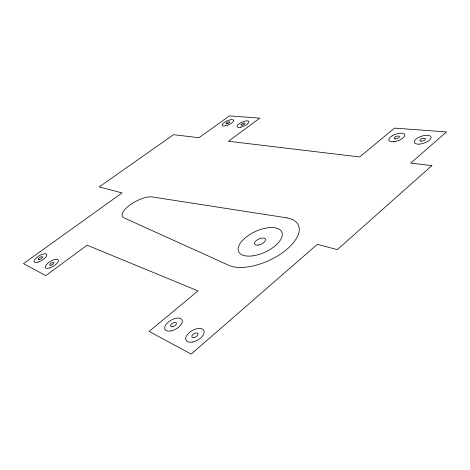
<?xml version="1.0" encoding="UTF-8"?>
<svg xmlns="http://www.w3.org/2000/svg" width="470" height="470" viewBox="0 0 470 470"><rect width="100%" height="100%" fill="white"/><g stroke="black" fill="none" stroke-linecap="round" stroke-linejoin="round"><path stroke-width="0.7" d="M431.877 165.616L337.325 249.629L317.315 244.359L191.202 354.098L149.131 331.397L198.023 290.895L87.12 245.205L45.76 275.637L23.5 263.623L122.041 192.929L99.199 186.919L173.577 134.69L198.986 137.728L229.413 115.902L259.81 118.146L228.408 141.253L359.679 156.968L394.518 128.104L446.5 131.947L410.721 163.084L431.877 165.616M286.876 217.857L153.261 197.106A18.894 7.179 -27.8 0 0 129.867 205.055A18.894 7.179 -27.8 0 0 124.685 218.168L229.454 265.591A41.56 19.975 -24.5 0 0 286.365 249.729A41.56 19.975 -24.5 0 0 286.876 217.857M258.365 245.046A5.928 2.849 -24.5 0 0 265.456 239.113A5.928 2.849 -24.5 0 0 256.35 240.546A5.928 2.849 -24.5 0 0 258.365 245.046M38.364 262.025A7.285 2.673 -30.9 0 0 46.724 254.435A7.285 2.673 -30.9 0 0 36.243 257.901A7.285 2.673 -30.9 0 0 38.364 262.025M49.797 267.888A7.497 2.849 -30.9 0 0 58.298 260.004A7.497 2.849 -30.9 0 0 47.435 263.553A7.497 2.849 -30.9 0 0 49.797 267.888M171.045 330.933A9.758 5.053 -29.9 0 0 182.096 319.982A9.758 5.053 -29.9 0 0 167.42 322.931A9.758 5.053 -29.9 0 0 171.045 330.933M192.583 342.019A10.158 5.505 -29.4 0 0 203.851 330.469A10.158 5.505 -29.4 0 0 188.358 333.459A10.158 5.505 -29.4 0 0 192.583 342.019M225.565 125.837A6.257 2.103 -24.5 0 0 233.619 120.32A6.257 2.103 -24.5 0 0 224.49 122.323A6.257 2.103 -24.5 0 0 225.565 125.837M240.652 127.235A6.433 2.215 -24.1 0 0 248.842 121.56A6.433 2.215 -24.1 0 0 239.347 123.61A6.433 2.215 -24.1 0 0 240.652 127.235M393.607 141.705A8.419 3.472 -19.1 0 0 404.811 134.814A8.419 3.472 -19.1 0 0 392.056 135.877A8.419 3.472 -19.1 0 0 393.607 141.705M419.011 144.143A8.789 3.695 -18.1 0 0 431.084 137.199A8.789 3.695 -18.1 0 0 417.918 137.775A8.789 3.695 -18.1 0 0 419.011 144.143M252.519 255.88A23.729 11.397 -24.5 0 0 281.994 232.474A23.729 11.397 -24.5 0 0 246.116 237.127A23.729 11.397 -24.5 0 0 252.519 255.88M421.566 141.153A2.932 1.234 -18.1 0 0 425.426 138.773A2.932 1.234 -18.1 0 0 420.92 139.12A2.932 1.234 -18.1 0 0 421.566 141.153M395.711 138.862A2.808 1.157 -19.1 0 0 399.459 136.564A2.808 1.157 -19.1 0 0 395.217 136.911A2.808 1.157 -19.1 0 0 395.711 138.862M242.162 125.155A2.144 0.74 -24.1 0 0 244.905 123.269A2.144 0.74 -24.1 0 0 241.745 123.939A2.144 0.74 -24.1 0 0 242.162 125.155M227.098 123.822A2.086 0.699 -24.5 0 0 229.795 121.983A2.086 0.699 -24.5 0 0 226.757 122.647A2.086 0.699 -24.5 0 0 227.098 123.822M39.744 259.405A2.426 0.893 -30.9 0 0 42.541 256.873A2.426 0.893 -30.9 0 0 39.051 258.018A2.426 0.893 -30.9 0 0 39.744 259.405M51.148 265.151A2.497 0.952 -30.9 0 0 53.997 262.524A2.497 0.952 -30.9 0 0 50.384 263.693A2.497 0.952 -30.9 0 0 51.148 265.151M172.66 326.673A3.255 1.686 -29.9 0 0 176.373 323.031A3.255 1.686 -29.9 0 0 171.491 323.989A3.255 1.686 -29.9 0 0 172.66 326.673M194.104 337.495A3.384 1.833 -29.4 0 0 197.893 333.653A3.384 1.833 -29.4 0 0 192.741 334.622A3.384 1.833 -29.4 0 0 194.104 337.495"/></g></svg>
